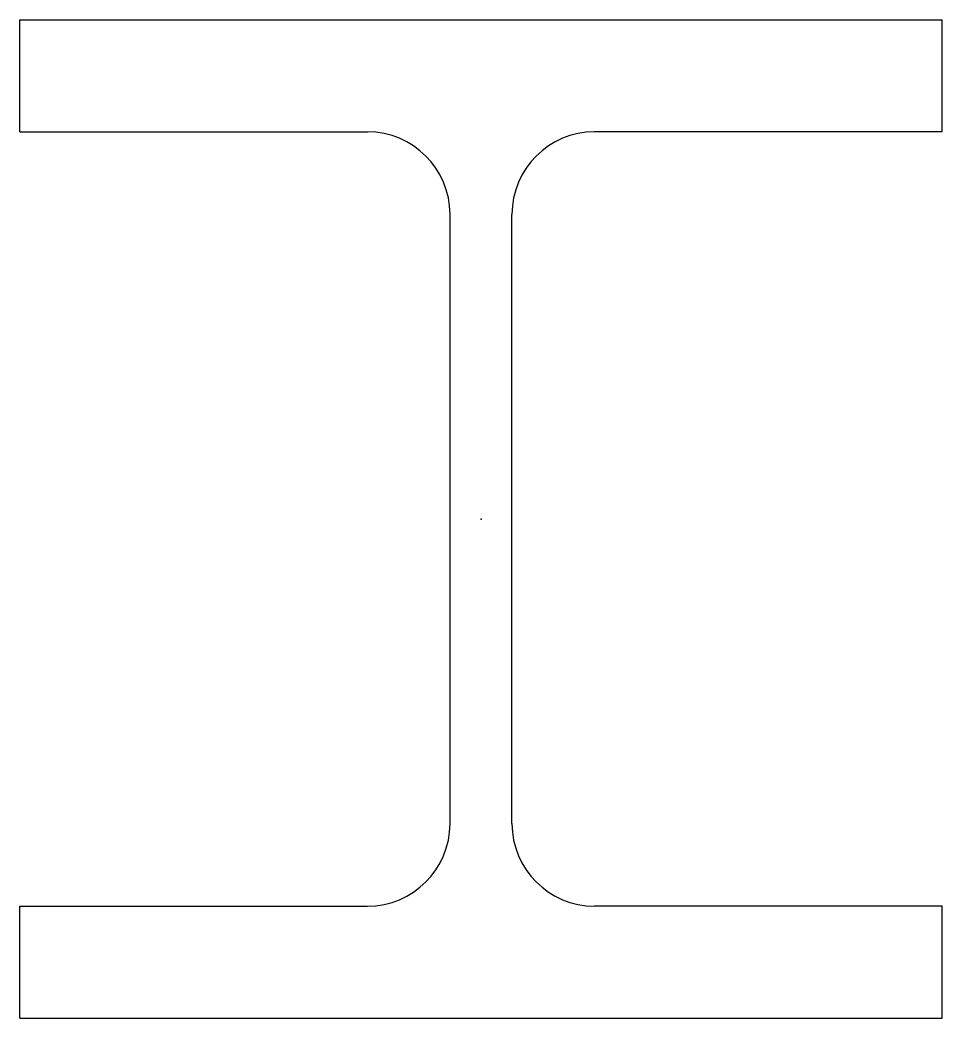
# Model space of a CAD drawing. Header units: millimetres. Extents: x -134 to 134, y -145 to 145.
import ezdxf

# ---------------------------------------------------------------- set-up
doc = ezdxf.new("R2010")
doc.units = ezdxf.units.MM
doc.layers.add('Profile', color=7, linetype='Continuous')

msp = doc.modelspace()

# ---------------------------------------------------------------- linework, layer by layer
at = {"layer": 'Profile'}
for p, q in [((-134, 145), (134, 145)), ((-134, 112.5), (-134, 145)), ((134, 112.5), (134, 145)), ((-134, 112.5), (-33, 112.5)), ((134, 112.5), (33, 112.5)), ((-9, -88.5), (-9, 88.5)), ((9, -88.5), (9, 88.5)), ((-134, -145), (-134, -112.5)), ((-134, -112.5), (-33, -112.5)), ((134, -112.5), (33, -112.5)), ((134, -145), (134, -112.5)), ((-134, -145), (134, -145))]:
    msp.add_line(p, q, dxfattribs=at)
for centre, start, end in [((-33, 88.5), 0, 90), ((33, 88.5), 90, 180), ((-33, -88.5), 270, 0), ((33, -88.5), 180, 270)]:
    msp.add_arc(centre, 24, start, end, dxfattribs=at)
msp.add_point((0, 0), dxfattribs=at)

doc.saveas('drawing.dxf')
